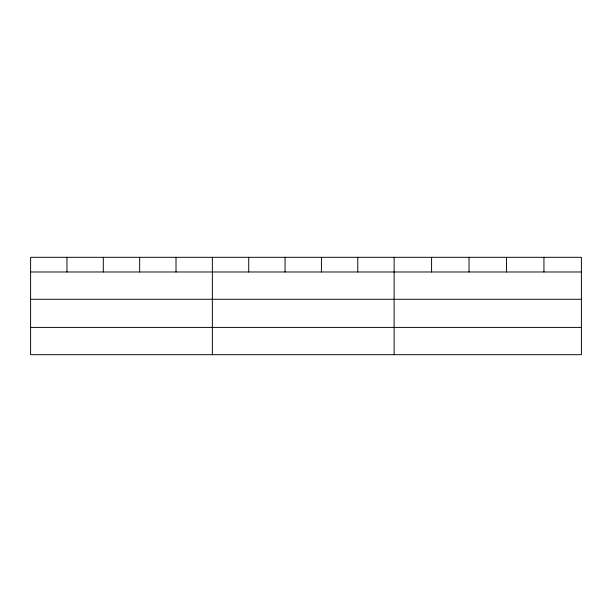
<?xml version="1.0" encoding="UTF-8"?>
<svg xmlns="http://www.w3.org/2000/svg" width="612" height="612" viewBox="0 0 612 612"><rect width="100%" height="100%" fill="white"/><g stroke="black" fill="none" stroke-linecap="round" stroke-linejoin="round"><path stroke-width="0.92" d="M581.4 299.276L581.4 257.308L30.6 257.308L30.6 354.692L581.4 354.692L581.4 299.276L30.6 299.276M30.6 271.98L581.4 271.98M30.6 327.397L581.4 327.397M543.946 257.308L543.946 271.98M506.491 257.308L506.491 271.98M469.037 257.308L469.037 271.98M431.582 257.308L431.582 271.98M394.128 257.308L394.128 354.692M357.775 257.308L357.775 271.98M321.422 257.308L321.422 271.98M285.07 257.308L285.07 271.98M248.717 257.308L248.717 271.98M212.364 257.308L212.364 354.692M176.011 257.308L176.011 271.98M139.658 257.308L139.658 271.98M103.306 257.308L103.306 271.98M66.953 257.308L66.953 271.98"/></g></svg>
